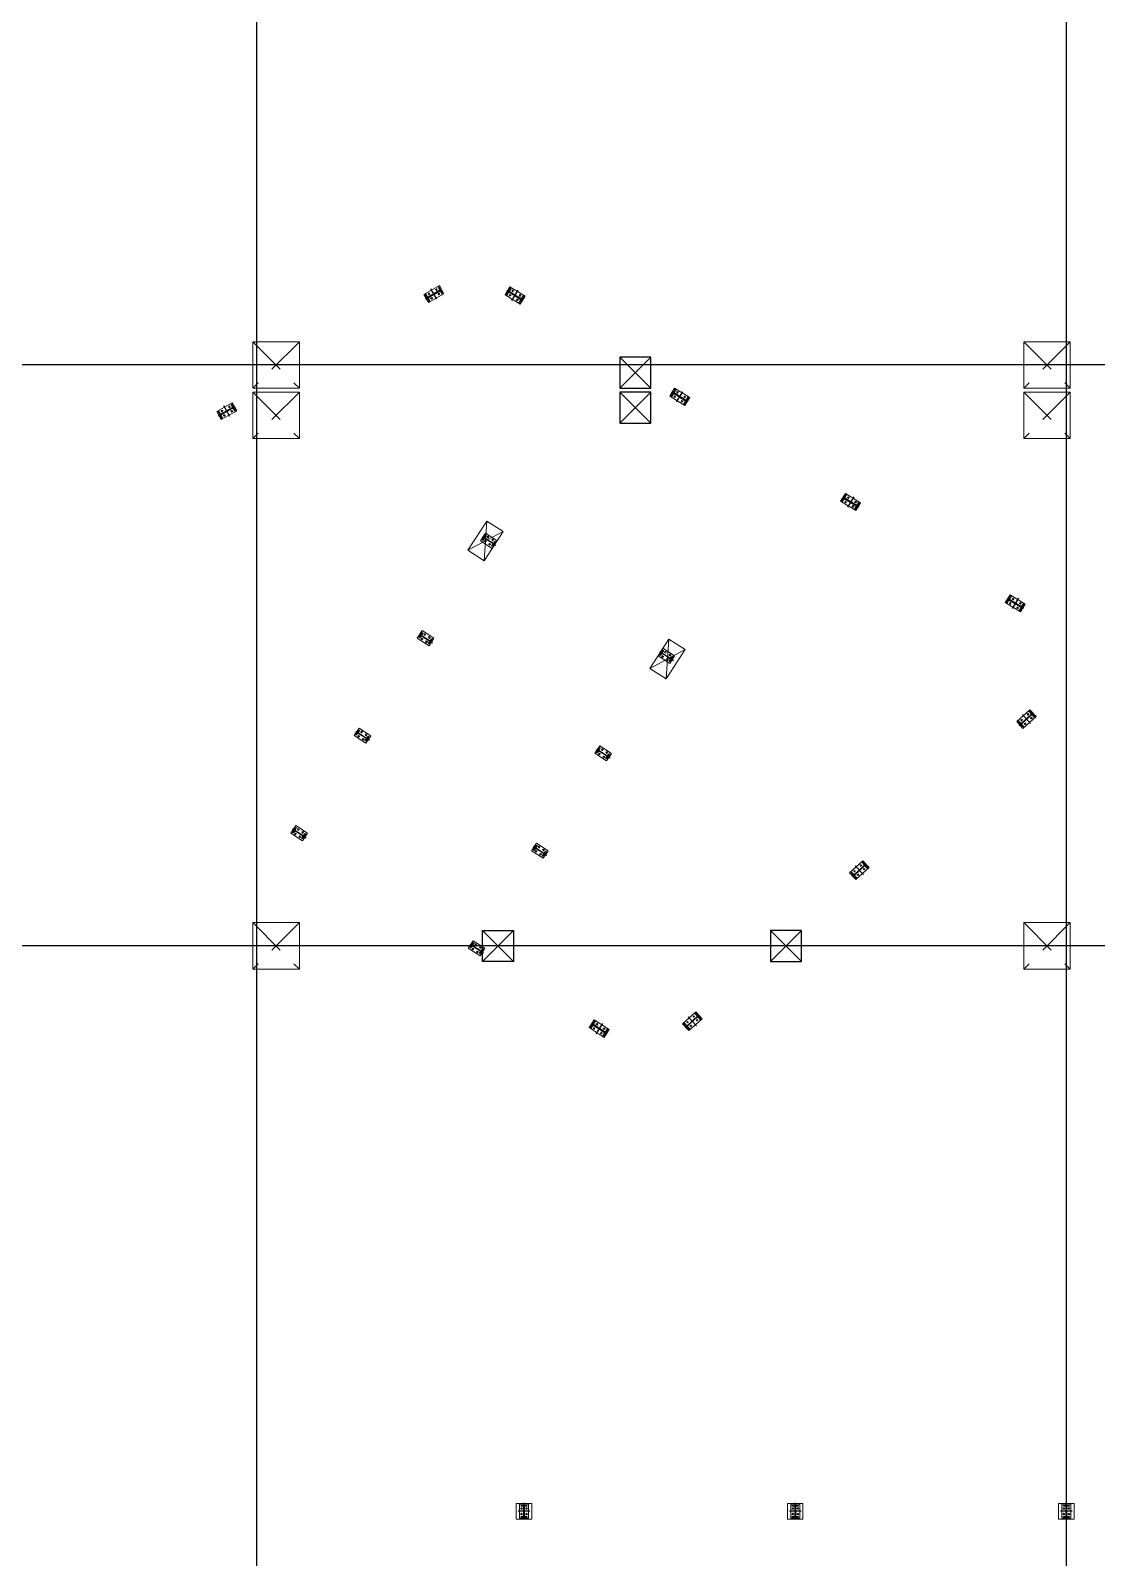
# Model space of a CAD drawing. Header units: millimetres. Extents: x -25197 to 555828, y -17247 to 174153.
# Drawn here: x 467267 to 481025, y 50154 to 69868 of the extents above; entities that cross this region are included whole.
import ezdxf
from ezdxf.enums import TextEntityAlignment as Align

# ---------------------------------------------------------------- set-up
doc = ezdxf.new("R2010")
doc.units = ezdxf.units.MM
doc.header["$LTSCALE"] = 250
for name, pattern in [('CHG_XX_Cot_Tang 1$0$CENTER', [20.2, 12.7, -2.5, 2.5, -2.5]), ('CHG_XX_Cot_Tang 1$0$CENTER2', [28.575, 19.05, -3.175, 3.175, -3.175]), ('CHG_XX_Cot_Tang 1$0$MB_Luoi truc$0$HTT Hidden 21', [3, 2, -1]), ('CHG_XX_Luoi truc$0$MB_Luoi truc$0$Center101', [13, 10, -1, 1, -1])]:
    doc.linetypes.add(name, pattern=pattern)
for name, color, linetype in [("CHG_XX_Cot_Tang 1$0$'S_Concrete_Center_1", 8, 'CHG_XX_Cot_Tang 1$0$CENTER2'), ("CHG_XX_Cot_Tang 1$0$'S_Steel_ Bold", 8, 'Continuous'), ('CHG_XX_Cot_Tang 1$0$mb_cot tang 1-3$0$Concrete Line', 6, 'Continuous'), ('CHG_XX_Luoi truc$0$Grid', 34, 'Continuous'), ('CHG_XX_Luoi truc$0$Grid Line', 8, 'CHG_XX_Luoi truc$0$MB_Luoi truc$0$Center101')]:
    doc.layers.add(name, color=color, linetype=linetype)
for name, color, linetype, lineweight in [("CHG_XX_Cot_Tang 1$0$'S_Steel_Cont_2 Normal", 2, 'Continuous', 25), ("CHG_XX_Cot_Tang 1$0$'S_Steel_Cont_2 Normal_Plate", 150, 'Continuous', 15), ('CHG_XX_Cot_Tang 1$0$Cot thep', 51, 'Continuous', 15), ('CHG_XX_Cot_Tang 1$0$Net thay Tuong', 3, 'Continuous', 20), ('CHG_XX_Cot_Tang 1$0$NS-Pier', 150, 'Continuous', 9), ('Net cat Tuong', 4, 'Continuous', 9)]:
    doc.layers.add(name, color=color, linetype=linetype, lineweight=lineweight)
doc.styles.add('CHG_XX_Luoi truc$0$MB_Luoi truc$0$Grid A-F$0$VNI-HelveCB', font='VHELVCB_0.TTF')

# ---------------------------------------------------------------- blocks, each defined once
blk = doc.blocks.new('*U2169')
at = {"layer": 'CHG_XX_Luoi truc$0$Grid Line'}
blk.add_line((0, 0), (0, 608), dxfattribs=at)
at = {"layer": 'CHG_XX_Luoi truc$0$Grid', "lineweight": -2, "style": 'CHG_XX_Luoi truc$0$MB_Luoi truc$0$Grid A-F$0$VNI-HelveCB'}
for tag, p in [('GRIDSUB', (0, 617)), ('GRID', (0, -9))]:
    blk.add_attdef(tag, text='', height=5, dxfattribs=at).set_placement(p, align=Align.MIDDLE)
blk = doc.blocks.new('*U2171')
at = {"layer": 'CHG_XX_Luoi truc$0$Grid Line'}
blk.add_line((0, 0), (0, 438), dxfattribs=at)
at = {"layer": 'CHG_XX_Luoi truc$0$Grid', "lineweight": -2, "style": 'CHG_XX_Luoi truc$0$MB_Luoi truc$0$Grid A-F$0$VNI-HelveCB'}
for tag, p in [('GRIDSUB', (0, 447)), ('GRID', (0, -9))]:
    blk.add_attdef(tag, text='', height=5, dxfattribs=at).set_placement(p, align=Align.MIDDLE)
blk = doc.blocks.new('CHG_XX_Luoi truc')
at = {"layer": 'CHG_XX_Luoi truc$0$Grid', "xscale": 300, "yscale": 300, "zscale": 300}
for p in [(76850, -12747), (87300, -12747)]:
    blk.add_blockref('*U2169', p, dxfattribs=at)
at = {"layer": 'CHG_XX_Luoi truc$0$Grid', "xscale": 300.0000000000013, "yscale": 300.0000000000013, "zscale": 300.0000000000013, "rotation": 90}
for p in [(110703, 65550), (110703, 58050)]:
    blk.add_blockref('*U2171', p, dxfattribs=at)
blk = doc.blocks.new('CHG_XX_Cot_Tang 1$0$HoBoi_C600x600')
at = {"layer": 'CHG_XX_Cot_Tang 1$0$NS-Pier', "linetype": 'CHG_XX_Cot_Tang 1$0$MB_Luoi truc$0$HTT Hidden 21'}
for p, q in [((300, 300), (-300, -300)), ((-300, 300), (300, -300))]:
    blk.add_line(p, q, dxfattribs=at)
at = {"layer": 'CHG_XX_Cot_Tang 1$0$NS-Pier'}
blk.add_lwpolyline([(300, -300), (300, 300), (-300, 300), (-300, -300)], close=True, dxfattribs=at)
blk = doc.blocks.new('*U2301')
at = {"layer": "CHG_XX_Cot_Tang 1$0$'S_Steel_ Bold", "linetype": 'CHG_XX_Cot_Tang 1$0$CENTER', "ltscale": 0.05}
for p, q in [((-13, 0), (13, 0)), ((0, 13), (0, -13))]:
    blk.add_line(p, q, dxfattribs=at)
at = {"layer": "CHG_XX_Cot_Tang 1$0$'S_Steel_ Bold", "color": 1}
blk.add_circle((0, 0), 7, dxfattribs=at)
blk = doc.blocks.new('CHG_XX_Cot_Tang 1$0$A$C42BB3C5E')
at = {"color": 8, "linetype": 'CHG_XX_Cot_Tang 1$0$MB_Luoi truc$0$HTT Hidden 21'}
blk.add_lwpolyline([(-75, -113), (125, -113), (125, 87), (-75, 87)], close=True, dxfattribs=at)
at = {"layer": "CHG_XX_Cot_Tang 1$0$'S_Concrete_Center_1"}
for p, q in [((25, 63), (25, -88)), ((125, -13), (-83, -13))]:
    blk.add_line(p, q, dxfattribs=at)
at = {"layer": "CHG_XX_Cot_Tang 1$0$'S_Steel_Cont_2 Normal"}
blk.add_lwpolyline([(-37, -15, 0.414214), (-43, -21), (-43, -50), (-50, -50), (-50, 25), (-43, 25), (-43, -4, 0.414214), (-37, -10), (87, -10, 0.414214), (93, -4), (93, 25), (100, 25), (100, -50), (93, -50), (93, -21, 0.414214), (87, -15)], format="xyb", close=True, dxfattribs=at)
at = {"layer": "CHG_XX_Cot_Tang 1$0$'S_Steel_Cont_2 Normal_Plate"}
blk.add_lwpolyline([(115, 45), (115, -70), (-65, -70), (-65, 45)], close=True, dxfattribs=at)
at = {"layer": "CHG_XX_Cot_Tang 1$0$'S_Steel_ Bold"}
for p in [(-10, 20), (60, 20)]:
    blk.add_blockref('*U2301', p, dxfattribs=at)
at = {"layer": "CHG_XX_Cot_Tang 1$0$'S_Steel_ Bold", "xscale": -1, "rotation": 180}
for p in [(-10, -45), (60, -45)]:
    blk.add_blockref('*U2301', p, dxfattribs=at)
blk = doc.blocks.new('CHG_XX_Cot_Tang 1$0$net pergola')
at = {"layer": 'CHG_XX_Cot_Tang 1$0$Net thay Tuong', "rotation": 270}
for p in [(45894, -725), (49395, -725), (52894, -725)]:
    blk.add_blockref('CHG_XX_Cot_Tang 1$0$A$C42BB3C5E', p, dxfattribs=at)
blk = doc.blocks.new('CHG_XX_Cot_Tang 1$0$ColumnSteelStaire')
at = {"layer": "CHG_XX_Cot_Tang 1$0$'S_Concrete_Center_1"}
for p, q in [((-50, -25), (-50, 208)), ((28, 100), (-128, 100))]:
    blk.add_line(p, q, dxfattribs=at)
at = {"layer": "CHG_XX_Cot_Tang 1$0$'S_Steel_Cont_2 Normal"}
blk.add_lwpolyline([(-100, 191), (-60, 191, -0.414214), (-53, 184), (-53, 16, -0.414214), (-60, 9), (-100, 9), (-100, 0), (0, 0), (0, 9), (-40, 9, -0.414214), (-47, 16), (-47, 184, -0.414214), (-40, 191), (0, 191), (0, 200), (-100, 200), (-100, 191)], format="xyb", dxfattribs=at)
at = {"layer": "CHG_XX_Cot_Tang 1$0$'S_Steel_Cont_2 Normal_Plate"}
blk.add_lwpolyline([(10, -15), (-110, -15), (-110, 215), (10, 215)], close=True, dxfattribs=at)
at = {"layer": 'Defpoints', "color": 8, "linetype": 'CHG_XX_Cot_Tang 1$0$MB_Luoi truc$0$HTT Hidden 21'}
blk.add_line((-50, -25), (-50, 200), dxfattribs=at)
at = {"layer": "CHG_XX_Cot_Tang 1$0$'S_Steel_ Bold", "xscale": -1, "rotation": 90}
for p in [(-83, 155), (-83, 45)]:
    blk.add_blockref('*U2301', p, dxfattribs=at)
at = {"layer": "CHG_XX_Cot_Tang 1$0$'S_Steel_ Bold", "rotation": 270}
for p in [(-17, 155), (-17, 45)]:
    blk.add_blockref('*U2301', p, dxfattribs=at)
blk = doc.blocks.new('CHG_XX_Cot_Tang 1$0$ColumnSteelStaireIn')
at = {"layer": "CHG_XX_Cot_Tang 1$0$'S_Concrete_Center_1"}
blk.add_line((0, 175), (0, -33), dxfattribs=at)
at = {"layer": "CHG_XX_Cot_Tang 1$0$'S_Steel_Cont_2 Normal"}
blk.add_lwpolyline([(2, 13, 0.414214), (8, 7), (38, 7), (38, 0), (-38, 0), (-38, 7), (-8, 7, 0.414214), (-2, 13), (-2, 137, 0.414214), (-8, 143), (-38, 143), (-38, 150), (38, 150), (38, 143), (8, 143, 0.414214), (2, 137)], format="xyb", close=True, dxfattribs=at)
at = {"layer": "CHG_XX_Cot_Tang 1$0$'S_Steel_Cont_2 Normal_Plate"}
blk.add_lwpolyline([(-58, 165), (58, 165), (58, -15), (-58, -15)], close=True, dxfattribs=at)
at = {"layer": "CHG_XX_Cot_Tang 1$0$'S_Steel_ Bold", "rotation": 90}
for p in [(-33, 110), (-33, 40)]:
    blk.add_blockref('*U2301', p, dxfattribs=at)
at = {"layer": "CHG_XX_Cot_Tang 1$0$'S_Steel_ Bold", "xscale": -1, "rotation": 270}
for p in [(33, 110), (33, 40)]:
    blk.add_blockref('*U2301', p, dxfattribs=at)
blk = doc.blocks.new('CHG_XX_Cot_Tang 1$0$ColumnSteelStaireSet')
at = {"layer": 'Defpoints', "color": 8, "linetype": 'CHG_XX_Cot_Tang 1$0$MB_Luoi truc$0$HTT Hidden 21'}
for name, p, rotation in [('CHG_XX_Cot_Tang 1$0$ColumnSteelStaire', (36804, -47571), 299.5070211497888), ('CHG_XX_Cot_Tang 1$0$ColumnSteelStaire', (37802, -47487), 238.3811464268702), ('CHG_XX_Cot_Tang 1$0$ColumnSteelStaire', (39928, -48796), 238.3811464487346), ('CHG_XX_Cot_Tang 1$0$ColumnSteelStaire', (34130, -49084), 299.5070211498163), ('CHG_XX_Cot_Tang 1$0$ColumnSteelStaire', (42355, -50173), 58.3811464268013), ('CHG_XX_Cot_Tang 1$0$ColumnSteelStaireIn', (37639, -50705), 57.02504360744489), ('CHG_XX_Cot_Tang 1$0$ColumnSteelStaire', (44481, -51482), 58.38114642687987), ('CHG_XX_Cot_Tang 1$0$ColumnSteelStaireIn', (36822, -51963), 57.02504360744042), ('CHG_XX_Cot_Tang 1$0$ColumnSteelStaireIn', (39929, -52191), 57.02504360744042), ('CHG_XX_Cot_Tang 1$0$ColumnSteelStaire', (44474, -53071), 312.1205168197121), ('CHG_XX_Cot_Tang 1$0$ColumnSteelStaireIn', (36006, -53221), 57.02504360744042), ('CHG_XX_Cot_Tang 1$0$ColumnSteelStaireIn', (39113, -53449), 57.02504360744042), ('CHG_XX_Cot_Tang 1$0$ColumnSteelStaireIn', (35189, -54480), 57.02504360745465), ('CHG_XX_Cot_Tang 1$0$ColumnSteelStaireIn', (38296, -54707), 57.02504360744489), ('CHG_XX_Cot_Tang 1$0$ColumnSteelStaire', (42317, -55021), 312.120516819464), ('CHG_XX_Cot_Tang 1$0$ColumnSteelStaireIn', (37480, -55966), 57.02504360745841), ('CHG_XX_Cot_Tang 1$0$ColumnSteelStaire', (40161, -56971), 312.1205168195285), ('CHG_XX_Cot_Tang 1$0$ColumnSteelStaire', (39109, -56975), 57.02504360054385)]:
    blk.add_blockref(name, p, dxfattribs=dict(at, rotation=rotation))
blk = doc.blocks.new('CHG_XX_Cot_Tang 1')
at = {"layer": 'CHG_XX_Cot_Tang 1$0$mb_cot tang 1-3$0$Concrete Line'}
for p, q in [((81538.7, 65650), (81938.7, 65250)), ((81538.7, 65250), (81938.7, 65650)), ((81538.7, 65200), (81938.7, 64800)), ((81538.7, 64800), (81938.7, 65200)), ((79763.9, 57850), (80163.9, 58250)), ((79763.9, 58250), (80163.9, 57850)), ((83483.4, 58250), (83883.4, 57850)), ((83483.4, 57850), (83883.4, 58250))]:
    blk.add_line(p, q, dxfattribs=at)
for points in [[(81538.7, 65250), (81938.7, 65250), (81938.7, 65650), (81538.7, 65650)], [(81538.7, 64800), (81938.7, 64800), (81938.7, 65200), (81538.7, 65200)], [(79763.9, 58250), (80163.9, 58250), (80163.9, 57850), (79763.9, 57850)], [(83483.4, 57850), (83883.4, 57850), (83883.4, 58250), (83483.4, 58250)]]:
    blk.add_lwpolyline(points, close=True, dxfattribs=at)
at = {"layer": 'CHG_XX_Cot_Tang 1$0$NS-Pier'}
for points in [[(80030.4, 63398.6), (79820.7, 63534.7), (79575.7, 63157.1), (79784.9, 63021.7), (80030.4, 63398.6), (79575.7, 63157.1), (79820.7, 63534.7), (79784.9, 63021.7)], [(82379.3, 61874.6), (82169.6, 62010.7), (81924.7, 61633.2), (82134.4, 61497.1), (82379.3, 61874.6), (81924.7, 61633.2), (82169.6, 62010.7), (82134.4, 61497.1)]]:
    blk.add_lwpolyline(points, dxfattribs=at)
at = {"layer": 'CHG_XX_Cot_Tang 1$0$Cot thep'}
blk.add_blockref('CHG_XX_Cot_Tang 1$0$net pergola', (34418.2, 51500), dxfattribs=at)
at = {"layer": 'CHG_XX_Cot_Tang 1$0$mb_cot tang 1-3$0$Concrete Line'}
for p in [(77100, 65550), (87050, 65550), (77100, 64900), (87050, 64900), (77100, 58050), (87050, 58050)]:
    blk.add_blockref('CHG_XX_Cot_Tang 1$0$HoBoi_C600x600', p, dxfattribs=at)
at = {"layer": 'CHG_XX_Cot_Tang 1$0$NS-Pier'}
blk.add_blockref('CHG_XX_Luoi truc', (0, 0), dxfattribs=at)
at = {"layer": 'Defpoints', "color": 8, "linetype": 'CHG_XX_Cot_Tang 1$0$MB_Luoi truc$0$HTT Hidden 21'}
blk.add_blockref('CHG_XX_Cot_Tang 1$0$ColumnSteelStaireSet', (42270.9, 113944.6), dxfattribs=at)

msp = doc.modelspace()

# ---------------------------------------------------------------- block references
at = {"layer": 'Net cat Tuong'}
for name in ['CHG_XX_Luoi truc', 'CHG_XX_Cot_Tang 1', 'CHG_XX_Cot_Tang 1']:
    msp.add_blockref(name, (393336.05606, 0), dxfattribs=at)

doc.saveas('drawing.dxf')
